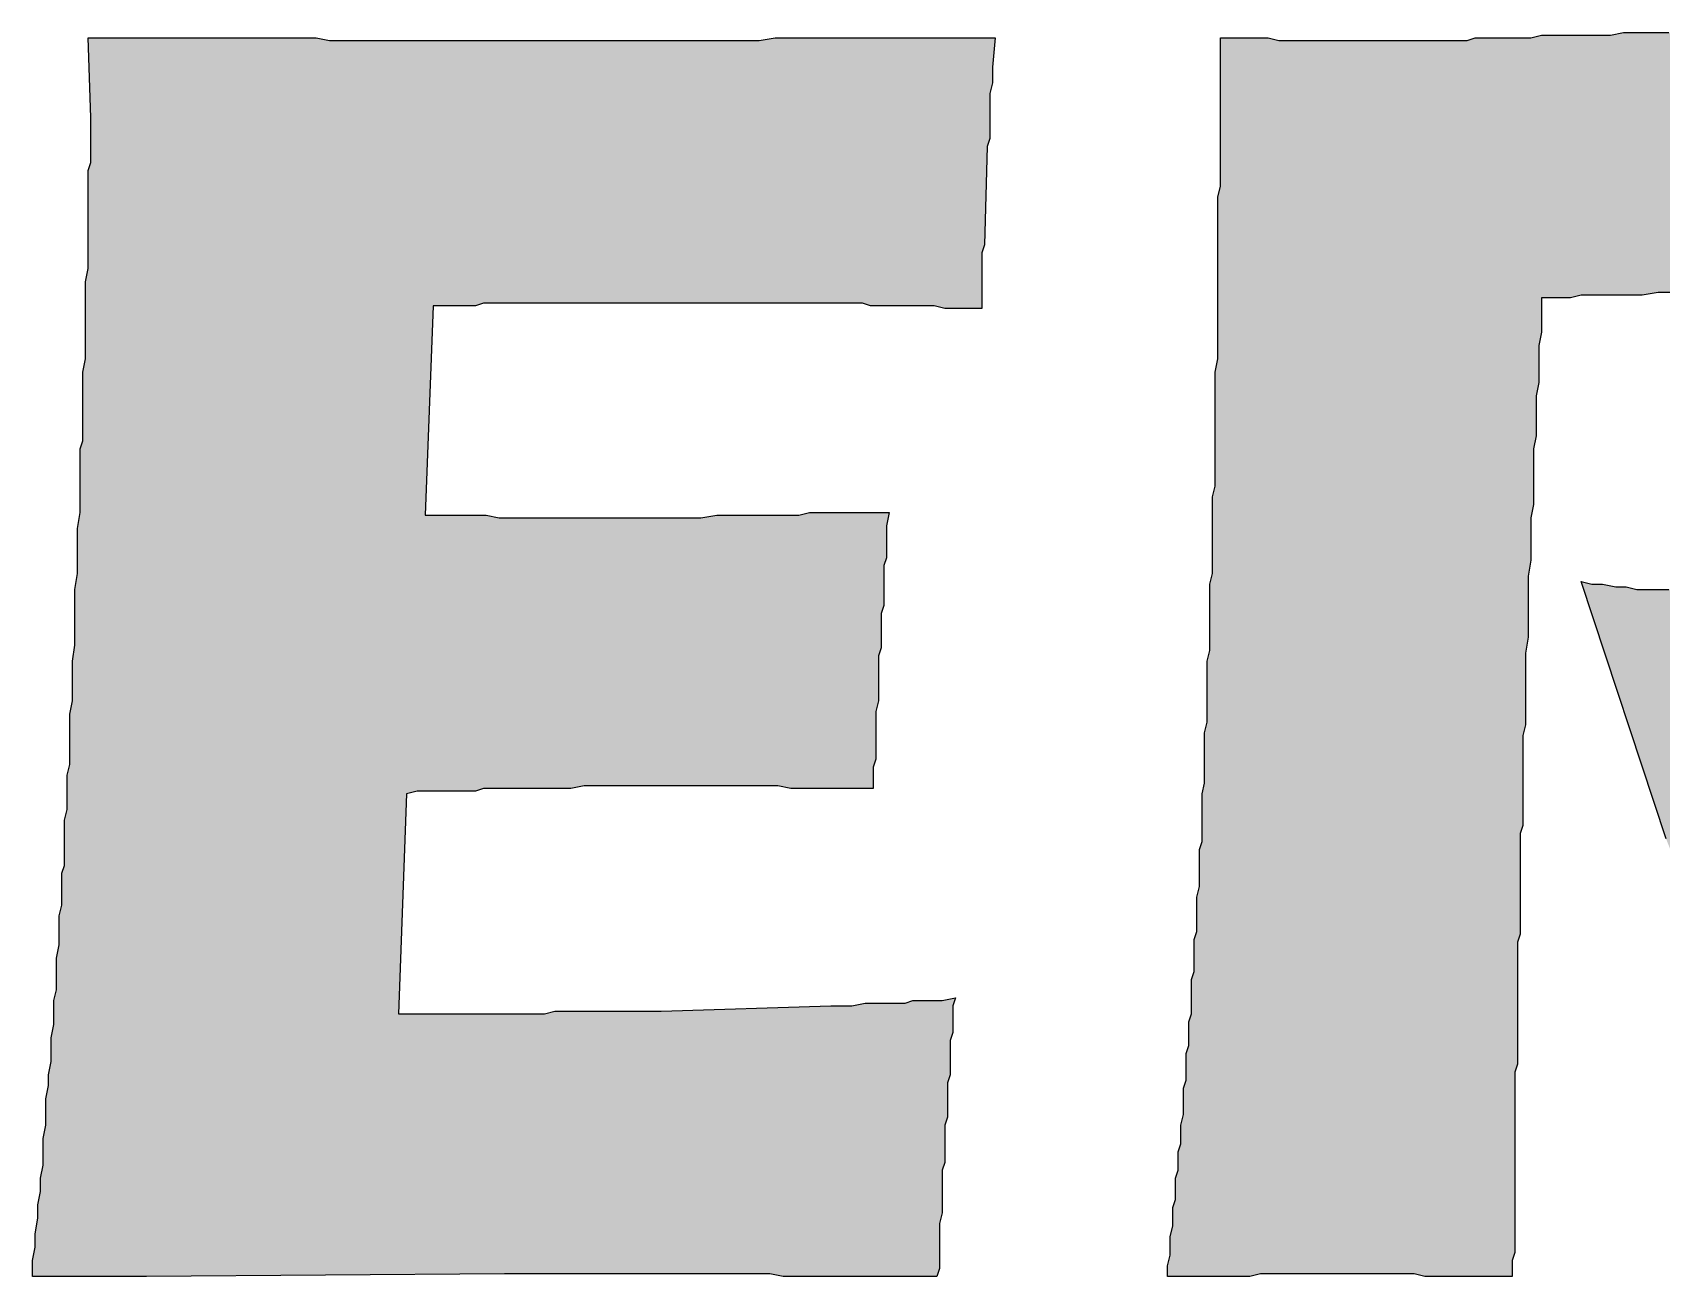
# Model space of a CAD drawing. Extents: x 0 to 17.8, y 0 to 22.
# Drawn here: x 15.2756 to 15.5935, y 3.539 to 3.7817 of the extents above; entities that cross this region are included whole.
import ezdxf

# ---------------------------------------------------------------- set-up
doc = ezdxf.new("R2010")
doc.units = 0
doc.header["$LTSCALE"] = 10
doc.header["$MEASUREMENT"] = 0
doc.layers.add('BDR-18', color=1, linetype='Continuous')

# ---------------------------------------------------------------- blocks, each defined once
blk = doc.blocks.new('hel_logo_md_borderless_NAN')
at = {"layer": 'BDR-18', "linetype": 'ByBlock'}
h = blk.add_hatch(color=256, dxfattribs=at)
h.dxf.hatch_style = 1
h.paths.add_polyline_path([(1.04104, 0.95615), (1.04104, 0.96112), (1.04186, 0.96526), (1.04186, 0.9694), (1.04269, 0.97437), (1.04269, 0.97851), (1.04352, 0.98265), (1.04352, 0.98679), (1.04435, 0.99093), (1.04435, 0.99507), (1.04435, 0.99921), (1.04518, 1.00335), (1.04518, 1.00749), (1.04518, 1.01163), (1.046, 1.01577), (1.046, 1.01908), (1.04683, 1.02322), (1.04683, 1.02736), (1.04683, 1.03067), (1.04766, 1.03481), (1.04766, 1.03812), (1.04766, 1.04226), (1.04849, 1.04558), (1.04849, 1.04889), (1.04849, 1.0522), (1.04849, 1.05551), (1.04932, 1.05965), (1.04932, 1.06296), (1.04932, 1.06628), (1.04932, 1.06876), (1.05014, 1.07207), (1.05014, 1.07539), (1.05014, 1.0787), (1.05014, 1.08201), (1.05097, 1.08449), (1.05097, 1.08781), (1.05097, 1.09112), (1.05097, 1.09443), (1.05097, 1.09857), (1.0518, 1.10188), (1.0518, 1.10519), (1.0518, 1.10851), (1.0518, 1.11265), (1.05263, 1.11596), (1.05263, 1.1201), (1.05263, 1.12424), (1.05263, 1.12755), (1.05263, 1.13169), (1.05346, 1.13583), (1.05346, 1.13997), (1.05346, 1.14411), (1.05346, 1.14825), (1.05428, 1.15322), (1.05428, 1.15736), (1.05428, 1.1615), (1.05428, 1.16647), (1.05428, 1.17061), (1.05511, 1.17558), (1.05511, 1.17972), (1.05511, 1.18469), (1.05511, 1.18965), (1.05594, 1.19462), (1.05594, 1.19711), (1.05594, 1.19959), (1.05594, 1.20207), (1.05594, 1.20456), (1.05594, 1.20704), (1.05594, 1.20953), (1.05594, 1.21201), (1.05594, 1.21449), (1.05677, 1.21698), (1.05677, 1.21946), (1.05677, 1.22443), (1.05677, 1.2294), (1.05677, 1.23354), (1.05677, 1.23851), (1.0576, 1.24265), (1.0576, 1.24679), (1.0576, 1.25093), (1.0576, 1.25507), (1.0576, 1.25921), (1.0576, 1.26335), (1.0576, 1.26666), (1.05842, 1.2708), (1.05842, 1.27411), (1.05842, 1.27742), (1.05842, 1.28074), (1.05842, 1.28405), (1.05842, 1.28736), (1.05842, 1.28984), (1.05842, 1.29316), (1.05842, 1.29564), (1.05842, 1.29895), (1.05842, 1.30144), (1.05925, 1.30392), (1.05925, 1.30641), (1.05925, 1.31055), (1.05925, 1.31469), (1.05925, 1.318), (1.05842, 1.34284), (1.06256, 1.34284), (1.0667, 1.34284), (1.07002, 1.34284), (1.07416, 1.34284), (1.0783, 1.34284), (1.08161, 1.34284), (1.08575, 1.34284), (1.08989, 1.34284), (1.09403, 1.34284), (1.09817, 1.34284), (1.10314, 1.34284), (1.10728, 1.34284), (1.11142, 1.34284), (1.11556, 1.34284), (1.12053, 1.34284), (1.12467, 1.34284), (1.12963, 1.34284), (1.13377, 1.34201), (1.13874, 1.34201), (1.14288, 1.34201), (1.14785, 1.34201), (1.15282, 1.34201), (1.15779, 1.34201), (1.16276, 1.34201), (1.16524, 1.34201), (1.16772, 1.34201), (1.17021, 1.34201), (1.17269, 1.34201), (1.17518, 1.34201), (1.17766, 1.34201), (1.18014, 1.34201), (1.18263, 1.34201), (1.18511, 1.34201), (1.1876, 1.34201), (1.19008, 1.34201), (1.19256, 1.34201), (1.19505, 1.34201), (1.19836, 1.34201), (1.20084, 1.34201), (1.20333, 1.34201), (1.2083, 1.34201), (1.21327, 1.34201), (1.21741, 1.34201), (1.22237, 1.34201), (1.22734, 1.34201), (1.23231, 1.34201), (1.23645, 1.34201), (1.24142, 1.34201), (1.24556, 1.34201), (1.25053, 1.34201), (1.25467, 1.34201), (1.25963, 1.34201), (1.26378, 1.34201), (1.26792, 1.34201), (1.27288, 1.34284), (1.27702, 1.34284), (1.28116, 1.34284), (1.2853, 1.34284), (1.28944, 1.34284), (1.29358, 1.34284), (1.29772, 1.34284), (1.30186, 1.34284), (1.306, 1.34284), (1.31014, 1.34284), (1.31428, 1.34284), (1.31842, 1.34284), (1.32174, 1.34284), (1.32588, 1.34284), (1.33002, 1.34284), (1.33333, 1.34284), (1.33747, 1.34284), (1.34161, 1.34284), (1.34078, 1.33373), (1.34078, 1.33207), (1.34078, 1.33042), (1.34078, 1.32876), (1.33995, 1.32545), (1.33995, 1.32214), (1.33995, 1.31883), (1.33995, 1.31634), (1.33995, 1.31386), (1.33995, 1.31137), (1.33913, 1.30889), (1.3383, 1.27825), (1.33747, 1.27577), (1.33747, 1.27328), (1.33747, 1.2708), (1.33747, 1.26832), (1.33747, 1.26583), (1.33747, 1.26335), (1.33747, 1.26086), (1.33747, 1.25838), (1.33416, 1.25838), (1.33167, 1.25838), (1.32836, 1.25838), (1.32588, 1.25838), (1.32257, 1.25921), (1.32008, 1.25921), (1.31677, 1.25921), (1.31428, 1.25921), (1.31097, 1.25921), (1.30849, 1.25921), (1.306, 1.25921), (1.30269, 1.25921), (1.30021, 1.26004), (1.29772, 1.26004), (1.29524, 1.26004), (1.29276, 1.26004), (1.29027, 1.26004), (1.28779, 1.26004), (1.2853, 1.26004), (1.28282, 1.26004), (1.27785, 1.26004), (1.27288, 1.26004), (1.26874, 1.26004), (1.26378, 1.26004), (1.25963, 1.26004), (1.25549, 1.26004), (1.25053, 1.26004), (1.24639, 1.26004), (1.24225, 1.26004), (1.23893, 1.26004), (1.23479, 1.26004), (1.23148, 1.26004), (1.22817, 1.26004), (1.22486, 1.26004), (1.22155, 1.26004), (1.21906, 1.26004), (1.21658, 1.26004), (1.21409, 1.26004), (1.21161, 1.26004), (1.20995, 1.26004), (1.20581, 1.26004), (1.2025, 1.26004), (1.19919, 1.26004), (1.19422, 1.26004), (1.19256, 1.26004), (1.19008, 1.26004), (1.1876, 1.26004), (1.18428, 1.26004), (1.1818, 1.26004), (1.17932, 1.25921), (1.176, 1.25921), (1.17269, 1.25921), (1.16938, 1.25921), (1.16607, 1.25921), (1.16358, 1.19379), (1.1669, 1.19379), (1.17104, 1.19379), (1.17435, 1.19379), (1.17849, 1.19379), (1.18263, 1.19379), (1.18677, 1.19297), (1.19091, 1.19297), (1.19588, 1.19297), (1.20002, 1.19297), (1.20416, 1.19297), (1.20913, 1.19297), (1.21327, 1.19297), (1.21823, 1.19297), (1.2232, 1.19297), (1.22817, 1.19297), (1.23065, 1.19297), (1.23314, 1.19297), (1.23479, 1.19297), (1.23728, 1.19297), (1.23976, 1.19297), (1.24307, 1.19297), (1.24639, 1.19297), (1.2497, 1.19297), (1.25467, 1.19379), (1.25881, 1.19379), (1.26129, 1.19379), (1.26378, 1.19379), (1.26626, 1.19379), (1.26874, 1.19379), (1.27206, 1.19379), (1.27454, 1.19379), (1.27785, 1.19379), (1.28034, 1.19379), (1.28365, 1.19462), (1.28696, 1.19462), (1.29027, 1.19462), (1.29358, 1.19462), (1.2969, 1.19462), (1.30104, 1.19462), (1.30435, 1.19462), (1.30849, 1.19462), (1.30766, 1.19048), (1.30766, 1.18551), (1.30766, 1.18054), (1.30683, 1.17806), (1.30683, 1.1764), (1.30683, 1.17309), (1.30683, 1.17061), (1.30683, 1.16812), (1.30683, 1.16564), (1.306, 1.16316), (1.306, 1.16067), (1.306, 1.15819), (1.306, 1.15488), (1.306, 1.15239), (1.30518, 1.14991), (1.30518, 1.14742), (1.30518, 1.14411), (1.30518, 1.14163), (1.30518, 1.13832), (1.30518, 1.13583), (1.30435, 1.13252), (1.30435, 1.13004), (1.30435, 1.12672), (1.30435, 1.12424), (1.30435, 1.12093), (1.30435, 1.11761), (1.30352, 1.11513), (1.30352, 1.11182), (1.30352, 1.10851), (1.30104, 1.10851), (1.29855, 1.10851), (1.29524, 1.10851), (1.29276, 1.10851), (1.29027, 1.10851), (1.28779, 1.10851), (1.2853, 1.10851), (1.28282, 1.10851), (1.27785, 1.10851), (1.27371, 1.10933), (1.26874, 1.10933), (1.2646, 1.10933), (1.26046, 1.10933), (1.25632, 1.10933), (1.25301, 1.10933), (1.24887, 1.10933), (1.24556, 1.10933), (1.24225, 1.10933), (1.23893, 1.10933), (1.23645, 1.10933), (1.23148, 1.10933), (1.22734, 1.10933), (1.2232, 1.10933), (1.21823, 1.10933), (1.21327, 1.10933), (1.20913, 1.10851), (1.20416, 1.10851), (1.19919, 1.10851), (1.1967, 1.10851), (1.19422, 1.10851), (1.19174, 1.10851), (1.18925, 1.10851), (1.18677, 1.10851), (1.18428, 1.10851), (1.1818, 1.10851), (1.17932, 1.10768), (1.17683, 1.10768), (1.17435, 1.10768), (1.17104, 1.10768), (1.16855, 1.10768), (1.16607, 1.10768), (1.16358, 1.10768), (1.1611, 1.10768), (1.15779, 1.10685), (1.1553, 1.03812), (1.18428, 1.03812), (1.1876, 1.03812), (1.19008, 1.03812), (1.19256, 1.03812), (1.19505, 1.03812), (1.19753, 1.03812), (1.20084, 1.03812), (1.20416, 1.03895), (1.20747, 1.03895), (1.21078, 1.03895), (1.21492, 1.03895), (1.21906, 1.03895), (1.2232, 1.03895), (1.22817, 1.03895), (1.23231, 1.03895), (1.23479, 1.03895), (1.23728, 1.03895), (1.29027, 1.04061), (1.29276, 1.04061), (1.2969, 1.04061), (1.30104, 1.04144), (1.30269, 1.04144), (1.30518, 1.04144), (1.30766, 1.04144), (1.31014, 1.04144), (1.31346, 1.04144), (1.31594, 1.04226), (1.31925, 1.04226), (1.32257, 1.04226), (1.32505, 1.04226), (1.32919, 1.04309), (1.32836, 1.04061), (1.32836, 1.0373), (1.32836, 1.03481), (1.32836, 1.03233), (1.32753, 1.02984), (1.32753, 1.02736), (1.32753, 1.02405), (1.32753, 1.02156), (1.32753, 1.01908), (1.32671, 1.0166), (1.32671, 1.01411), (1.32671, 1.0108), (1.32671, 1.00832), (1.32671, 1.00583), (1.32588, 1.00335), (1.32588, 1.00003), (1.32588, 0.99755), (1.32588, 0.99507), (1.32588, 0.99175), (1.32505, 0.98927), (1.32505, 0.98679), (1.32505, 0.9843), (1.32505, 0.98099), (1.32505, 0.97851), (1.32505, 0.97602), (1.32422, 0.97271), (1.32422, 0.97023), (1.32422, 0.96774), (1.32422, 0.96443), (1.32422, 0.96195), (1.32422, 0.95863), (1.32339, 0.95615), (1.32008, 0.95615), (1.31594, 0.95615), (1.3118, 0.95615), (1.30849, 0.95615), (1.30435, 0.95615), (1.30021, 0.95615), (1.29607, 0.95615), (1.29193, 0.95615), (1.28779, 0.95615), (1.28365, 0.95615), (1.27951, 0.95615), (1.27537, 0.95615), (1.27123, 0.95698), (1.26709, 0.95698), (1.26295, 0.95698), (1.25881, 0.95698), (1.25467, 0.95698), (1.25053, 0.95698), (1.24639, 0.95698), (1.24225, 0.95698), (1.23728, 0.95698), (1.23314, 0.95698), (1.229, 0.95698), (1.22403, 0.95698), (1.21989, 0.95698), (1.21575, 0.95698), (1.21078, 0.95698), (1.20664, 0.95698), (1.20167, 0.95698), (1.19753, 0.95698), (1.19256, 0.95698), (1.18842, 0.95698), (1.07664, 0.95615)])
h = blk.add_hatch(color=256, dxfattribs=at)
h.dxf.hatch_style = 1
h.paths.add_polyline_path([(1.39543, 0.95615), (1.39543, 0.95946), (1.39626, 0.96277), (1.39626, 0.96526), (1.39626, 0.96857), (1.39709, 0.97188), (1.39709, 0.97437), (1.39709, 0.97768), (1.39792, 0.98016), (1.39792, 0.98347), (1.39792, 0.98679), (1.39874, 0.98927), (1.39874, 0.99258), (1.39874, 0.99507), (1.39957, 0.99755), (1.39957, 1.00086), (1.39957, 1.00335), (1.4004, 1.00666), (1.4004, 1.00914), (1.4004, 1.01163), (1.4004, 1.01494), (1.40123, 1.01742), (1.40123, 1.01991), (1.40123, 1.02239), (1.40123, 1.0257), (1.40206, 1.02819), (1.40206, 1.03067), (1.40206, 1.03316), (1.40206, 1.03564), (1.40288, 1.03812), (1.40288, 1.04061), (1.40288, 1.04309), (1.40288, 1.04558), (1.40288, 1.04889), (1.40371, 1.05137), (1.40371, 1.05386), (1.40371, 1.05634), (1.40371, 1.05882), (1.40371, 1.06131), (1.40454, 1.06379), (1.40454, 1.06711), (1.40454, 1.06959), (1.40454, 1.07207), (1.40454, 1.07456), (1.40537, 1.07787), (1.40537, 1.08035), (1.40537, 1.08367), (1.40537, 1.08615), (1.40537, 1.08946), (1.4062, 1.09195), (1.4062, 1.09526), (1.4062, 1.09774), (1.4062, 1.10105), (1.4062, 1.10354), (1.4062, 1.10685), (1.40702, 1.11016), (1.40702, 1.11347), (1.40702, 1.11596), (1.40702, 1.11927), (1.40702, 1.12258), (1.40702, 1.1259), (1.40785, 1.12921), (1.40785, 1.13252), (1.40785, 1.135), (1.40785, 1.13832), (1.40785, 1.14163), (1.40785, 1.14494), (1.40785, 1.14825), (1.40868, 1.15156), (1.40868, 1.15488), (1.40868, 1.15819), (1.40868, 1.16233), (1.40868, 1.16564), (1.40868, 1.16895), (1.40868, 1.17226), (1.40951, 1.17558), (1.40951, 1.17889), (1.40951, 1.1822), (1.40951, 1.18551), (1.40951, 1.18965), (1.40951, 1.19297), (1.40951, 1.19628), (1.40951, 1.19959), (1.41034, 1.2029), (1.41034, 1.20704), (1.41034, 1.21035), (1.41034, 1.21367), (1.41034, 1.21698), (1.41034, 1.22112), (1.41034, 1.22443), (1.41034, 1.22774), (1.41034, 1.23188), (1.41034, 1.23519), (1.41034, 1.23851), (1.41116, 1.24265), (1.41116, 1.24596), (1.41116, 1.2501), (1.41116, 1.25341), (1.41116, 1.25672), (1.41116, 1.26086), (1.41116, 1.26418), (1.41116, 1.26749), (1.41116, 1.2708), (1.41116, 1.27411), (1.41116, 1.27742), (1.41116, 1.28074), (1.41116, 1.28405), (1.41116, 1.28736), (1.41116, 1.29067), (1.41116, 1.29316), (1.41199, 1.29647), (1.41199, 1.29978), (1.41199, 1.30227), (1.41199, 1.30558), (1.41199, 1.30806), (1.41199, 1.31055), (1.41199, 1.31386), (1.41199, 1.31634), (1.41199, 1.31883), (1.41199, 1.32131), (1.41199, 1.32379), (1.41199, 1.32628), (1.41199, 1.32876), (1.41199, 1.33125), (1.41199, 1.33373), (1.41199, 1.3387), (1.41199, 1.34284), (1.41613, 1.34284), (1.41944, 1.34284), (1.42358, 1.34284), (1.4269, 1.34284), (1.43021, 1.34201), (1.43435, 1.34201), (1.43766, 1.34201), (1.44097, 1.34201), (1.44346, 1.34201), (1.44677, 1.34201), (1.45008, 1.34201), (1.45257, 1.34201), (1.45505, 1.34201), (1.45836, 1.34201), (1.46085, 1.34201), (1.46333, 1.34201), (1.46581, 1.34201), (1.4683, 1.34201), (1.47078, 1.34201), (1.47409, 1.34201), (1.47658, 1.34201), (1.47989, 1.34201), (1.48237, 1.34201), (1.48569, 1.34201), (1.489, 1.34201), (1.49148, 1.34284), (1.49479, 1.34284), (1.49811, 1.34284), (1.50225, 1.34284), (1.50556, 1.34284), (1.50887, 1.34284), (1.51218, 1.34367), (1.51632, 1.34367), (1.51964, 1.34367), (1.52295, 1.34367), (1.52709, 1.34367), (1.5304, 1.34367), (1.53371, 1.34367), (1.53785, 1.34449), (1.54116, 1.34449), (1.54448, 1.34449), (1.54862, 1.34449), (1.55193, 1.34449), (1.55524, 1.34449), (1.55855, 1.34449), (1.56187, 1.34449), (1.56601, 1.34449), (1.56932, 1.34449), (1.57346, 1.34449), (1.57677, 1.34449), (1.58091, 1.34449), (1.58505, 1.34449), (1.58836, 1.34449), (1.5925, 1.34449), (1.59581, 1.34367), (1.59995, 1.34367), (1.60327, 1.34367), (1.60658, 1.34367), (1.61072, 1.34284), (1.61403, 1.34284), (1.61734, 1.34284), (1.62066, 1.34201), (1.62397, 1.34201), (1.62645, 1.34201), (1.63142, 1.34118), (1.63639, 1.34035), (1.64053, 1.33953), (1.64467, 1.3387), (1.64964, 1.33787), (1.65378, 1.33621), (1.65709, 1.33539), (1.66123, 1.33373), (1.66537, 1.33207), (1.66868, 1.33042), (1.67199, 1.32876), (1.67613, 1.32628), (1.67862, 1.32462), (1.68193, 1.32297), (1.68524, 1.32048), (1.68773, 1.318), (1.69021, 1.31634), (1.69269, 1.31386), (1.69518, 1.31137), (1.69766, 1.30889), (1.69932, 1.30641), (1.7018, 1.30392), (1.70346, 1.30144), (1.70511, 1.29812), (1.70677, 1.29564), (1.70843, 1.29233), (1.71008, 1.28984), (1.71174, 1.28653), (1.71257, 1.28322), (1.71422, 1.27991), (1.71505, 1.27577), (1.71588, 1.27246), (1.71753, 1.26914), (1.71836, 1.265), (1.71836, 1.26086), (1.71919, 1.25672), (1.72002, 1.25341), (1.72002, 1.24927), (1.72002, 1.24513), (1.72002, 1.24099), (1.72002, 1.23602), (1.72002, 1.23105), (1.72002, 1.22691), (1.71919, 1.22195), (1.71836, 1.21781), (1.71753, 1.21367), (1.71671, 1.20953), (1.71588, 1.20539), (1.71505, 1.20125), (1.71339, 1.19711), (1.71174, 1.19297), (1.71008, 1.18883), (1.70843, 1.18551), (1.70677, 1.18137), (1.70429, 1.17723), (1.70263, 1.17392), (1.70015, 1.17061), (1.69766, 1.16647), (1.69518, 1.16316), (1.69187, 1.16067), (1.68938, 1.15736), (1.68607, 1.15405), (1.68276, 1.15156), (1.67945, 1.14908), (1.6753, 1.14577), (1.67365, 1.14494), (1.67116, 1.14328), (1.66951, 1.14163), (1.66702, 1.1408), (1.66454, 1.13914), (1.66206, 1.13832), (1.65957, 1.13666), (1.65709, 1.135), (1.6546, 1.13418), (1.65212, 1.13252), (1.64881, 1.13086), (1.6455, 1.13004), (1.64301, 1.12838), (1.6397, 1.12672), (1.65295, 1.09112), (1.6546, 1.08698), (1.65543, 1.08367), (1.65709, 1.07953), (1.65874, 1.07621), (1.6604, 1.07207), (1.66206, 1.06793), (1.66288, 1.06462), (1.66454, 1.06048), (1.69849, 0.97768), (1.69932, 0.97602), (1.70015, 0.97437), (1.70097, 0.97188), (1.7018, 0.9694), (1.70263, 0.96691), (1.70429, 0.9636), (1.70511, 0.96029), (1.70677, 0.95615), (1.70429, 0.95615), (1.7018, 0.95615), (1.69932, 0.95615), (1.69683, 0.95615), (1.69187, 0.95615), (1.68773, 0.95615), (1.68359, 0.95615), (1.67945, 0.95615), (1.6753, 0.95698), (1.67199, 0.95698), (1.66868, 0.95698), (1.66537, 0.95698), (1.66206, 0.95698), (1.65957, 0.95698), (1.65709, 0.95698), (1.6546, 0.95698), (1.65046, 0.95698), (1.64798, 0.95698), (1.6455, 0.95698), (1.64301, 0.95698), (1.64053, 0.95698), (1.63722, 0.95698), (1.6339, 0.95698), (1.63059, 0.95698), (1.62645, 0.95698), (1.62314, 0.95698), (1.619, 0.95615), (1.61486, 0.95615), (1.60989, 0.95615), (1.60575, 0.95615), (1.60078, 0.95615), (1.5983, 0.95615), (1.59581, 0.95615), (1.59333, 0.95615), (1.59085, 0.95615), (1.59085, 0.95781), (1.59002, 0.96029), (1.58919, 0.96277), (1.58836, 0.96526), (1.58753, 0.96774), (1.58671, 0.97105), (1.58588, 0.97354), (1.58505, 0.97685), (1.58422, 0.98099), (1.58339, 0.9843), (1.58257, 0.98844), (1.58091, 0.99258), (1.58008, 0.99672), (1.57843, 1.00169), (1.57843, 1.00335), (1.5776, 1.00583), (1.57677, 1.00832), (1.57594, 1.0108), (1.57511, 1.01494), (1.57429, 1.01908), (1.57346, 1.02239), (1.57263, 1.0257), (1.57097, 1.02902), (1.57015, 1.0315), (1.56932, 1.03398), (1.56849, 1.03647), (1.56849, 1.03895), (1.56766, 1.04226), (1.56683, 1.04475), (1.56518, 1.04806), (1.56435, 1.05054), (1.56352, 1.05386), (1.56269, 1.05717), (1.56104, 1.06048), (1.56021, 1.06462), (1.55938, 1.06793), (1.55772, 1.07207), (1.5569, 1.07621), (1.55524, 1.08035), (1.55358, 1.08449), (1.55276, 1.08863), (1.5511, 1.09277), (1.5246, 1.17309), (1.52792, 1.17226), (1.53123, 1.17226), (1.53537, 1.17144), (1.53868, 1.17144), (1.54199, 1.17061), (1.5453, 1.17061), (1.54862, 1.17061), (1.55193, 1.17061), (1.55607, 1.17061), (1.56104, 1.17061), (1.56518, 1.17144), (1.56932, 1.17226), (1.57346, 1.17309), (1.5776, 1.17392), (1.58174, 1.17475), (1.58505, 1.1764), (1.58919, 1.17806), (1.5925, 1.17972), (1.59581, 1.1822), (1.5983, 1.18469), (1.60078, 1.18717), (1.60327, 1.18965), (1.60575, 1.19297), (1.60823, 1.19545), (1.60989, 1.19876), (1.61155, 1.20207), (1.61237, 1.20621), (1.61403, 1.20953), (1.61486, 1.21284), (1.61486, 1.21615), (1.61569, 1.21946), (1.61569, 1.2236), (1.61569, 1.22609), (1.61569, 1.2294), (1.61486, 1.23188), (1.61403, 1.23437), (1.6132, 1.23768), (1.61237, 1.24016), (1.61155, 1.24265), (1.60989, 1.2443), (1.60823, 1.24679), (1.60658, 1.24927), (1.60492, 1.25093), (1.60244, 1.25258), (1.59995, 1.25424), (1.59747, 1.2559), (1.59416, 1.25755), (1.59167, 1.25838), (1.58836, 1.25921), (1.58422, 1.26004), (1.58008, 1.26086), (1.5776, 1.26169), (1.57594, 1.26169), (1.57346, 1.26252), (1.57097, 1.26252), (1.56766, 1.26252), (1.56518, 1.26252), (1.56187, 1.26252), (1.55938, 1.26252), (1.55607, 1.26335), (1.55276, 1.26335), (1.54862, 1.26335), (1.54365, 1.26252), (1.53951, 1.26252), (1.53454, 1.26252), (1.53206, 1.26252), (1.52957, 1.26252), (1.52709, 1.26252), (1.5246, 1.26252), (1.52129, 1.26169), (1.51881, 1.26169), (1.5155, 1.26169), (1.51218, 1.26169), (1.51218, 1.25838), (1.51218, 1.25424), (1.51218, 1.25093), (1.51136, 1.24679), (1.51136, 1.24265), (1.51136, 1.23933), (1.51136, 1.23519), (1.51053, 1.23105), (1.51053, 1.22691), (1.51053, 1.22277), (1.51053, 1.21863), (1.5097, 1.21449), (1.5097, 1.21035), (1.5097, 1.20621), (1.5097, 1.20207), (1.5097, 1.19711), (1.50887, 1.19297), (1.50887, 1.18883), (1.50887, 1.18386), (1.50887, 1.17972), (1.50804, 1.17475), (1.50804, 1.16978), (1.50804, 1.16481), (1.50804, 1.16067), (1.50804, 1.1557), (1.50722, 1.15074), (1.50722, 1.14825), (1.50722, 1.14577), (1.50722, 1.14328), (1.50722, 1.1408), (1.50722, 1.13832), (1.50722, 1.13583), (1.50722, 1.13335), (1.50722, 1.13086), (1.50722, 1.12838), (1.50639, 1.12507), (1.50639, 1.12258), (1.50639, 1.1201), (1.50639, 1.11761), (1.50639, 1.11513), (1.50639, 1.11265), (1.50639, 1.11016), (1.50639, 1.10685), (1.50639, 1.10437), (1.50639, 1.10188), (1.50639, 1.0994), (1.50639, 1.09691), (1.50556, 1.09443), (1.50556, 1.09195), (1.50556, 1.08863), (1.50556, 1.08615), (1.50556, 1.08367), (1.50556, 1.08118), (1.50556, 1.0787), (1.50556, 1.07621), (1.50556, 1.07373), (1.50556, 1.07125), (1.50556, 1.06793), (1.50556, 1.06545), (1.50556, 1.06296), (1.50473, 1.06048), (1.50473, 1.058), (1.50473, 1.05551), (1.50473, 1.05303), (1.50473, 1.05054), (1.50473, 1.04806), (1.50473, 1.04475), (1.50473, 1.04226), (1.50473, 1.03978), (1.50473, 1.0373), (1.50473, 1.03481), (1.50473, 1.03233), (1.50473, 1.02984), (1.50473, 1.02736), (1.50473, 1.02488), (1.50473, 1.02239), (1.5039, 1.01991), (1.5039, 1.0166), (1.5039, 1.01411), (1.5039, 1.01163), (1.5039, 1.00914), (1.5039, 1.00666), (1.5039, 1.00417), (1.5039, 1.00169), (1.5039, 0.99921), (1.5039, 0.99672), (1.5039, 0.99424), (1.5039, 0.99175), (1.5039, 0.98927), (1.5039, 0.98679), (1.5039, 0.9843), (1.5039, 0.98182), (1.5039, 0.97851), (1.5039, 0.97602), (1.5039, 0.97354), (1.5039, 0.97105), (1.5039, 0.96857), (1.5039, 0.96609), (1.5039, 0.9636), (1.50308, 0.96112), (1.50308, 0.95863), (1.50308, 0.95615), (1.50059, 0.95615), (1.49811, 0.95615), (1.49562, 0.95615), (1.49314, 0.95615), (1.489, 0.95615), (1.48403, 0.95615), (1.47989, 0.95615), (1.47575, 0.95615), (1.47244, 0.95698), (1.4683, 0.95698), (1.46499, 0.95698), (1.4625, 0.95698), (1.45919, 0.95698), (1.45671, 0.95698), (1.45422, 0.95698), (1.45174, 0.95698), (1.44843, 0.95698), (1.44429, 0.95698), (1.4418, 0.95698), (1.43932, 0.95698), (1.43683, 0.95698), (1.43435, 0.95698), (1.43104, 0.95698), (1.42772, 0.95698), (1.42441, 0.95698), (1.4211, 0.95615), (1.41696, 0.95615), (1.41282, 0.95615), (1.40868, 0.95615), (1.40454, 0.95615), (1.4004, 0.95615)])
blk.add_lwpolyline([(1.04104, 0.95615), (1.04104, 0.96112), (1.04186, 0.96526), (1.04186, 0.9694), (1.04269, 0.97437), (1.04269, 0.97851), (1.04352, 0.98265), (1.04352, 0.98679), (1.04435, 0.99093), (1.04435, 0.99507), (1.04435, 0.99921), (1.04518, 1.00335), (1.04518, 1.00749), (1.04518, 1.01163), (1.046, 1.01577), (1.046, 1.01908), (1.04683, 1.02322), (1.04683, 1.02736), (1.04683, 1.03067), (1.04766, 1.03481), (1.04766, 1.03812), (1.04766, 1.04226), (1.04849, 1.04558), (1.04849, 1.04889), (1.04849, 1.0522), (1.04849, 1.05551), (1.04932, 1.05965), (1.04932, 1.06296), (1.04932, 1.06628), (1.04932, 1.06876), (1.05014, 1.07207), (1.05014, 1.07539), (1.05014, 1.0787), (1.05014, 1.08201), (1.05097, 1.08449), (1.05097, 1.08781), (1.05097, 1.09112), (1.05097, 1.09443), (1.05097, 1.09857), (1.0518, 1.10188), (1.0518, 1.10519), (1.0518, 1.10851), (1.0518, 1.11265), (1.05263, 1.11596), (1.05263, 1.1201), (1.05263, 1.12424), (1.05263, 1.12755), (1.05263, 1.13169), (1.05346, 1.13583), (1.05346, 1.13997), (1.05346, 1.14411), (1.05346, 1.14825), (1.05428, 1.15322), (1.05428, 1.15736), (1.05428, 1.1615), (1.05428, 1.16647), (1.05428, 1.17061), (1.05511, 1.17558), (1.05511, 1.17972), (1.05511, 1.18469), (1.05511, 1.18965), (1.05594, 1.19462), (1.05594, 1.19711), (1.05594, 1.19959), (1.05594, 1.20207), (1.05594, 1.20456), (1.05594, 1.20704), (1.05594, 1.20953), (1.05594, 1.21201), (1.05594, 1.21449), (1.05677, 1.21698), (1.05677, 1.21946), (1.05677, 1.22443), (1.05677, 1.2294), (1.05677, 1.23354), (1.05677, 1.23851), (1.0576, 1.24265), (1.0576, 1.24679), (1.0576, 1.25093), (1.0576, 1.25507), (1.0576, 1.25921), (1.0576, 1.26335), (1.0576, 1.26666), (1.05842, 1.2708), (1.05842, 1.27411), (1.05842, 1.27742), (1.05842, 1.28074), (1.05842, 1.28405), (1.05842, 1.28736), (1.05842, 1.28984), (1.05842, 1.29316), (1.05842, 1.29564), (1.05842, 1.29895), (1.05842, 1.30144), (1.05925, 1.30392), (1.05925, 1.30641), (1.05925, 1.31055), (1.05925, 1.31469), (1.05925, 1.318), (1.05842, 1.34284), (1.06256, 1.34284), (1.0667, 1.34284), (1.07002, 1.34284), (1.07416, 1.34284), (1.0783, 1.34284), (1.08161, 1.34284), (1.08575, 1.34284), (1.08989, 1.34284), (1.09403, 1.34284), (1.09817, 1.34284), (1.10314, 1.34284), (1.10728, 1.34284), (1.11142, 1.34284), (1.11556, 1.34284), (1.12053, 1.34284), (1.12467, 1.34284), (1.12963, 1.34284), (1.13377, 1.34201), (1.13874, 1.34201), (1.14288, 1.34201), (1.14785, 1.34201), (1.15282, 1.34201), (1.15779, 1.34201), (1.16276, 1.34201), (1.16524, 1.34201), (1.16772, 1.34201), (1.17021, 1.34201), (1.17269, 1.34201), (1.17518, 1.34201), (1.17766, 1.34201), (1.18014, 1.34201), (1.18263, 1.34201), (1.18511, 1.34201), (1.1876, 1.34201), (1.19008, 1.34201), (1.19256, 1.34201), (1.19505, 1.34201), (1.19836, 1.34201), (1.20084, 1.34201), (1.20333, 1.34201), (1.2083, 1.34201), (1.21327, 1.34201), (1.21741, 1.34201), (1.22237, 1.34201), (1.22734, 1.34201), (1.23231, 1.34201), (1.23645, 1.34201), (1.24142, 1.34201), (1.24556, 1.34201), (1.25053, 1.34201), (1.25467, 1.34201), (1.25963, 1.34201), (1.26378, 1.34201), (1.26792, 1.34201), (1.27288, 1.34284), (1.27702, 1.34284), (1.28116, 1.34284), (1.2853, 1.34284), (1.28944, 1.34284), (1.29358, 1.34284), (1.29772, 1.34284), (1.30186, 1.34284), (1.306, 1.34284), (1.31014, 1.34284), (1.31428, 1.34284), (1.31842, 1.34284), (1.32174, 1.34284), (1.32588, 1.34284), (1.33002, 1.34284), (1.33333, 1.34284), (1.33747, 1.34284), (1.34161, 1.34284), (1.34078, 1.33373), (1.34078, 1.33207), (1.34078, 1.33042), (1.34078, 1.32876), (1.33995, 1.32545), (1.33995, 1.32214), (1.33995, 1.31883), (1.33995, 1.31634), (1.33995, 1.31386), (1.33995, 1.31137), (1.33913, 1.30889), (1.3383, 1.27825), (1.33747, 1.27577), (1.33747, 1.27328), (1.33747, 1.2708), (1.33747, 1.26832), (1.33747, 1.26583), (1.33747, 1.26335), (1.33747, 1.26086), (1.33747, 1.25838), (1.33416, 1.25838), (1.33167, 1.25838), (1.32836, 1.25838), (1.32588, 1.25838), (1.32257, 1.25921), (1.32008, 1.25921), (1.31677, 1.25921), (1.31428, 1.25921), (1.31097, 1.25921), (1.30849, 1.25921), (1.306, 1.25921), (1.30269, 1.25921), (1.30021, 1.26004), (1.29772, 1.26004), (1.29524, 1.26004), (1.29276, 1.26004), (1.29027, 1.26004), (1.28779, 1.26004), (1.2853, 1.26004), (1.28282, 1.26004), (1.27785, 1.26004), (1.27288, 1.26004), (1.26874, 1.26004), (1.26378, 1.26004), (1.25963, 1.26004), (1.25549, 1.26004), (1.25053, 1.26004), (1.24639, 1.26004), (1.24225, 1.26004), (1.23893, 1.26004), (1.23479, 1.26004), (1.23148, 1.26004), (1.22817, 1.26004), (1.22486, 1.26004), (1.22155, 1.26004), (1.21906, 1.26004), (1.21658, 1.26004), (1.21409, 1.26004), (1.21161, 1.26004), (1.20995, 1.26004), (1.20581, 1.26004), (1.2025, 1.26004), (1.19919, 1.26004), (1.19422, 1.26004), (1.19256, 1.26004), (1.19008, 1.26004), (1.1876, 1.26004), (1.18428, 1.26004), (1.1818, 1.26004), (1.17932, 1.25921), (1.176, 1.25921), (1.17269, 1.25921), (1.16938, 1.25921), (1.16607, 1.25921), (1.16358, 1.19379), (1.1669, 1.19379), (1.17104, 1.19379), (1.17435, 1.19379), (1.17849, 1.19379), (1.18263, 1.19379), (1.18677, 1.19297), (1.19091, 1.19297), (1.19588, 1.19297), (1.20002, 1.19297), (1.20416, 1.19297), (1.20913, 1.19297), (1.21327, 1.19297), (1.21823, 1.19297), (1.2232, 1.19297), (1.22817, 1.19297), (1.23065, 1.19297), (1.23314, 1.19297), (1.23479, 1.19297), (1.23728, 1.19297), (1.23976, 1.19297), (1.24307, 1.19297), (1.24639, 1.19297), (1.2497, 1.19297), (1.25467, 1.19379), (1.25881, 1.19379), (1.26129, 1.19379), (1.26378, 1.19379), (1.26626, 1.19379), (1.26874, 1.19379), (1.27206, 1.19379), (1.27454, 1.19379), (1.27785, 1.19379), (1.28034, 1.19379), (1.28365, 1.19462), (1.28696, 1.19462), (1.29027, 1.19462), (1.29358, 1.19462), (1.2969, 1.19462), (1.30104, 1.19462), (1.30435, 1.19462), (1.30849, 1.19462), (1.30766, 1.19048), (1.30766, 1.18551), (1.30766, 1.18054), (1.30683, 1.17806), (1.30683, 1.1764), (1.30683, 1.17309), (1.30683, 1.17061), (1.30683, 1.16812), (1.30683, 1.16564), (1.306, 1.16316), (1.306, 1.16067), (1.306, 1.15819), (1.306, 1.15488), (1.306, 1.15239), (1.30518, 1.14991), (1.30518, 1.14742), (1.30518, 1.14411), (1.30518, 1.14163), (1.30518, 1.13832), (1.30518, 1.13583), (1.30435, 1.13252), (1.30435, 1.13004), (1.30435, 1.12672), (1.30435, 1.12424), (1.30435, 1.12093), (1.30435, 1.11761), (1.30352, 1.11513), (1.30352, 1.11182), (1.30352, 1.10851), (1.30104, 1.10851), (1.29855, 1.10851), (1.29524, 1.10851), (1.29276, 1.10851), (1.29027, 1.10851), (1.28779, 1.10851), (1.2853, 1.10851), (1.28282, 1.10851), (1.27785, 1.10851), (1.27371, 1.10933), (1.26874, 1.10933), (1.2646, 1.10933), (1.26046, 1.10933), (1.25632, 1.10933), (1.25301, 1.10933), (1.24887, 1.10933), (1.24556, 1.10933), (1.24225, 1.10933), (1.23893, 1.10933), (1.23645, 1.10933), (1.23148, 1.10933), (1.22734, 1.10933), (1.2232, 1.10933), (1.21823, 1.10933), (1.21327, 1.10933), (1.20913, 1.10851), (1.20416, 1.10851), (1.19919, 1.10851), (1.1967, 1.10851), (1.19422, 1.10851), (1.19174, 1.10851), (1.18925, 1.10851), (1.18677, 1.10851), (1.18428, 1.10851), (1.1818, 1.10851), (1.17932, 1.10768), (1.17683, 1.10768), (1.17435, 1.10768), (1.17104, 1.10768), (1.16855, 1.10768), (1.16607, 1.10768), (1.16358, 1.10768), (1.1611, 1.10768), (1.15779, 1.10685), (1.1553, 1.03812), (1.18428, 1.03812), (1.1876, 1.03812), (1.19008, 1.03812), (1.19256, 1.03812), (1.19505, 1.03812), (1.19753, 1.03812), (1.20084, 1.03812), (1.20416, 1.03895), (1.20747, 1.03895), (1.21078, 1.03895), (1.21492, 1.03895), (1.21906, 1.03895), (1.2232, 1.03895), (1.22817, 1.03895), (1.23231, 1.03895), (1.23479, 1.03895), (1.23728, 1.03895), (1.29027, 1.04061), (1.29276, 1.04061), (1.2969, 1.04061), (1.30104, 1.04144), (1.30269, 1.04144), (1.30518, 1.04144), (1.30766, 1.04144), (1.31014, 1.04144), (1.31346, 1.04144), (1.31594, 1.04226), (1.31925, 1.04226), (1.32257, 1.04226), (1.32505, 1.04226), (1.32919, 1.04309), (1.32836, 1.04061), (1.32836, 1.0373), (1.32836, 1.03481), (1.32836, 1.03233), (1.32753, 1.02984), (1.32753, 1.02736), (1.32753, 1.02405), (1.32753, 1.02156), (1.32753, 1.01908), (1.32671, 1.0166), (1.32671, 1.01411), (1.32671, 1.0108), (1.32671, 1.00832), (1.32671, 1.00583), (1.32588, 1.00335), (1.32588, 1.00003), (1.32588, 0.99755), (1.32588, 0.99507), (1.32588, 0.99175), (1.32505, 0.98927), (1.32505, 0.98679), (1.32505, 0.9843), (1.32505, 0.98099), (1.32505, 0.97851), (1.32505, 0.97602), (1.32422, 0.97271), (1.32422, 0.97023), (1.32422, 0.96774), (1.32422, 0.96443), (1.32422, 0.96195), (1.32422, 0.95863), (1.32339, 0.95615), (1.32008, 0.95615), (1.31594, 0.95615), (1.3118, 0.95615), (1.30849, 0.95615), (1.30435, 0.95615), (1.30021, 0.95615), (1.29607, 0.95615), (1.29193, 0.95615), (1.28779, 0.95615), (1.28365, 0.95615), (1.27951, 0.95615), (1.27537, 0.95615), (1.27123, 0.95698), (1.26709, 0.95698), (1.26295, 0.95698), (1.25881, 0.95698), (1.25467, 0.95698), (1.25053, 0.95698), (1.24639, 0.95698), (1.24225, 0.95698), (1.23728, 0.95698), (1.23314, 0.95698), (1.229, 0.95698), (1.22403, 0.95698), (1.21989, 0.95698), (1.21575, 0.95698), (1.21078, 0.95698), (1.20664, 0.95698), (1.20167, 0.95698), (1.19753, 0.95698), (1.19256, 0.95698), (1.18842, 0.95698), (1.07664, 0.95615)], close=True, dxfattribs=at)
for points in [[(1.5511, 1.09277), (1.5246, 1.17309), (1.52792, 1.17226), (1.53123, 1.17226), (1.53537, 1.17144), (1.53868, 1.17144), (1.54199, 1.17061), (1.5453, 1.17061), (1.54862, 1.17061), (1.55193, 1.17061)], [(1.55276, 1.26335), (1.54862, 1.26335), (1.54365, 1.26252), (1.53951, 1.26252), (1.53454, 1.26252), (1.53206, 1.26252), (1.52957, 1.26252), (1.52709, 1.26252), (1.5246, 1.26252), (1.52129, 1.26169), (1.51881, 1.26169), (1.5155, 1.26169), (1.51218, 1.26169), (1.51218, 1.25838), (1.51218, 1.25424), (1.51218, 1.25093), (1.51136, 1.24679), (1.51136, 1.24265), (1.51136, 1.23933), (1.51136, 1.23519), (1.51053, 1.23105), (1.51053, 1.22691), (1.51053, 1.22277), (1.51053, 1.21863), (1.5097, 1.21449), (1.5097, 1.21035), (1.5097, 1.20621), (1.5097, 1.20207), (1.5097, 1.19711), (1.50887, 1.19297), (1.50887, 1.18883), (1.50887, 1.18386), (1.50887, 1.17972), (1.50804, 1.17475), (1.50804, 1.16978), (1.50804, 1.16481), (1.50804, 1.16067), (1.50804, 1.1557), (1.50722, 1.15074), (1.50722, 1.14825), (1.50722, 1.14577), (1.50722, 1.14328), (1.50722, 1.1408), (1.50722, 1.13832), (1.50722, 1.13583), (1.50722, 1.13335), (1.50722, 1.13086), (1.50722, 1.12838), (1.50639, 1.12507), (1.50639, 1.12258), (1.50639, 1.1201), (1.50639, 1.11761), (1.50639, 1.11513), (1.50639, 1.11265), (1.50639, 1.11016), (1.50639, 1.10685), (1.50639, 1.10437), (1.50639, 1.10188), (1.50639, 1.0994), (1.50639, 1.09691), (1.50556, 1.09443), (1.50556, 1.09195), (1.50556, 1.08863), (1.50556, 1.08615), (1.50556, 1.08367), (1.50556, 1.08118), (1.50556, 1.0787), (1.50556, 1.07621), (1.50556, 1.07373), (1.50556, 1.07125), (1.50556, 1.06793), (1.50556, 1.06545), (1.50556, 1.06296), (1.50473, 1.06048), (1.50473, 1.058), (1.50473, 1.05551), (1.50473, 1.05303), (1.50473, 1.05054), (1.50473, 1.04806), (1.50473, 1.04475), (1.50473, 1.04226), (1.50473, 1.03978), (1.50473, 1.0373), (1.50473, 1.03481), (1.50473, 1.03233), (1.50473, 1.02984), (1.50473, 1.02736), (1.50473, 1.02488), (1.50473, 1.02239), (1.5039, 1.01991), (1.5039, 1.0166), (1.5039, 1.01411), (1.5039, 1.01163), (1.5039, 1.00914), (1.5039, 1.00666), (1.5039, 1.00417), (1.5039, 1.00169), (1.5039, 0.99921), (1.5039, 0.99672), (1.5039, 0.99424), (1.5039, 0.99175), (1.5039, 0.98927), (1.5039, 0.98679), (1.5039, 0.9843), (1.5039, 0.98182), (1.5039, 0.97851), (1.5039, 0.97602), (1.5039, 0.97354), (1.5039, 0.97105), (1.5039, 0.96857), (1.5039, 0.96609), (1.5039, 0.9636), (1.50308, 0.96112), (1.50308, 0.95863), (1.50308, 0.95615), (1.50059, 0.95615), (1.49811, 0.95615), (1.49562, 0.95615), (1.49314, 0.95615), (1.489, 0.95615), (1.48403, 0.95615), (1.47989, 0.95615), (1.47575, 0.95615), (1.47244, 0.95698), (1.4683, 0.95698), (1.46499, 0.95698), (1.4625, 0.95698), (1.45919, 0.95698), (1.45671, 0.95698), (1.45422, 0.95698), (1.45174, 0.95698), (1.44843, 0.95698), (1.44429, 0.95698), (1.4418, 0.95698), (1.43932, 0.95698), (1.43683, 0.95698), (1.43435, 0.95698), (1.43104, 0.95698), (1.42772, 0.95698), (1.42441, 0.95698), (1.4211, 0.95615), (1.41696, 0.95615), (1.41282, 0.95615), (1.40868, 0.95615), (1.40454, 0.95615), (1.4004, 0.95615), (1.39543, 0.95615), (1.39543, 0.95946), (1.39626, 0.96277), (1.39626, 0.96526), (1.39626, 0.96857), (1.39709, 0.97188), (1.39709, 0.97437), (1.39709, 0.97768), (1.39792, 0.98016), (1.39792, 0.98347), (1.39792, 0.98679), (1.39874, 0.98927), (1.39874, 0.99258), (1.39874, 0.99507), (1.39957, 0.99755), (1.39957, 1.00086), (1.39957, 1.00335), (1.4004, 1.00666), (1.4004, 1.00914), (1.4004, 1.01163), (1.4004, 1.01494), (1.40123, 1.01742), (1.40123, 1.01991), (1.40123, 1.02239), (1.40123, 1.0257), (1.40206, 1.02819), (1.40206, 1.03067), (1.40206, 1.03316), (1.40206, 1.03564), (1.40288, 1.03812), (1.40288, 1.04061), (1.40288, 1.04309), (1.40288, 1.04558), (1.40288, 1.04889), (1.40371, 1.05137), (1.40371, 1.05386), (1.40371, 1.05634), (1.40371, 1.05882), (1.40371, 1.06131), (1.40454, 1.06379), (1.40454, 1.06711), (1.40454, 1.06959), (1.40454, 1.07207), (1.40454, 1.07456), (1.40537, 1.07787), (1.40537, 1.08035), (1.40537, 1.08367), (1.40537, 1.08615), (1.40537, 1.08946), (1.4062, 1.09195), (1.4062, 1.09526), (1.4062, 1.09774), (1.4062, 1.10105), (1.4062, 1.10354), (1.4062, 1.10685), (1.40702, 1.11016), (1.40702, 1.11347), (1.40702, 1.11596), (1.40702, 1.11927), (1.40702, 1.12258), (1.40702, 1.1259), (1.40785, 1.12921), (1.40785, 1.13252), (1.40785, 1.135), (1.40785, 1.13832), (1.40785, 1.14163), (1.40785, 1.14494), (1.40785, 1.14825), (1.40868, 1.15156), (1.40868, 1.15488), (1.40868, 1.15819), (1.40868, 1.16233), (1.40868, 1.16564), (1.40868, 1.16895), (1.40868, 1.17226), (1.40951, 1.17558), (1.40951, 1.17889), (1.40951, 1.1822), (1.40951, 1.18551), (1.40951, 1.18965), (1.40951, 1.19297), (1.40951, 1.19628), (1.40951, 1.19959), (1.41034, 1.2029), (1.41034, 1.20704), (1.41034, 1.21035), (1.41034, 1.21367), (1.41034, 1.21698), (1.41034, 1.22112), (1.41034, 1.22443), (1.41034, 1.22774), (1.41034, 1.23188), (1.41034, 1.23519), (1.41034, 1.23851), (1.41116, 1.24265), (1.41116, 1.24596), (1.41116, 1.2501), (1.41116, 1.25341), (1.41116, 1.25672), (1.41116, 1.26086), (1.41116, 1.26418), (1.41116, 1.26749), (1.41116, 1.2708), (1.41116, 1.27411), (1.41116, 1.27742), (1.41116, 1.28074), (1.41116, 1.28405), (1.41116, 1.28736), (1.41116, 1.29067), (1.41116, 1.29316), (1.41199, 1.29647), (1.41199, 1.29978), (1.41199, 1.30227), (1.41199, 1.30558), (1.41199, 1.30806), (1.41199, 1.31055), (1.41199, 1.31386), (1.41199, 1.31634), (1.41199, 1.31883), (1.41199, 1.32131), (1.41199, 1.32379), (1.41199, 1.32628), (1.41199, 1.32876), (1.41199, 1.33125), (1.41199, 1.33373), (1.41199, 1.3387), (1.41199, 1.34284), (1.41613, 1.34284), (1.41944, 1.34284), (1.42358, 1.34284), (1.4269, 1.34284), (1.43021, 1.34201), (1.43435, 1.34201), (1.43766, 1.34201), (1.44097, 1.34201), (1.44346, 1.34201), (1.44677, 1.34201), (1.45008, 1.34201), (1.45257, 1.34201), (1.45505, 1.34201), (1.45836, 1.34201), (1.46085, 1.34201), (1.46333, 1.34201), (1.46581, 1.34201), (1.4683, 1.34201), (1.47078, 1.34201), (1.47409, 1.34201), (1.47658, 1.34201), (1.47989, 1.34201), (1.48237, 1.34201), (1.48569, 1.34201), (1.489, 1.34201), (1.49148, 1.34284), (1.49479, 1.34284), (1.49811, 1.34284), (1.50225, 1.34284), (1.50556, 1.34284), (1.50887, 1.34284), (1.51218, 1.34367), (1.51632, 1.34367), (1.51964, 1.34367), (1.52295, 1.34367), (1.52709, 1.34367), (1.5304, 1.34367), (1.53371, 1.34367), (1.53785, 1.34449), (1.54116, 1.34449), (1.54448, 1.34449), (1.54862, 1.34449), (1.55193, 1.34449)]]:
    blk.add_lwpolyline(points, dxfattribs=at)

msp = doc.modelspace()

# ---------------------------------------------------------------- block references
at = {"xscale": 0.625, "yscale": 0.625, "zscale": 0.625}
msp.add_blockref('hel_logo_md_borderless_NAN', (14.625, 2.94141), dxfattribs=at)

doc.saveas('drawing.dxf')
